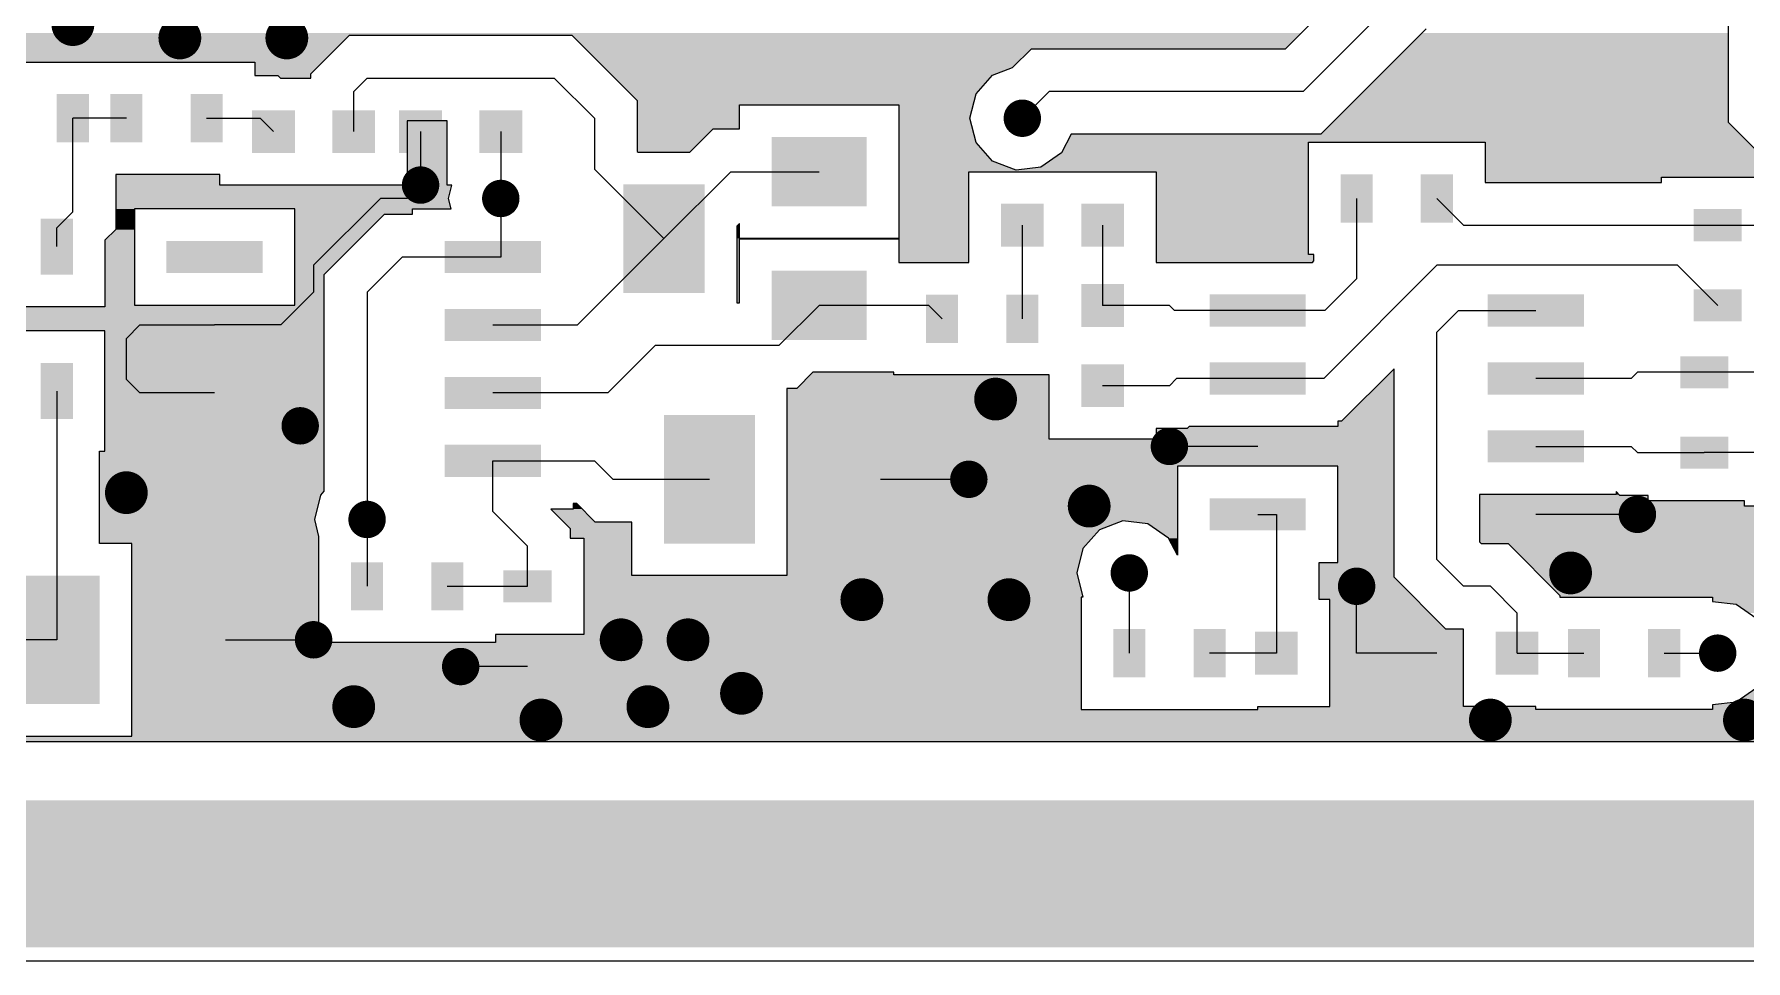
# Model space of a CAD drawing. Extents: x 295 to 953, y 10 to 290.
# Drawn here: x 731.6 to 784.4, y 85 to 113.6 of the extents above; entities that cross this region are included whole.
import ezdxf

# ---------------------------------------------------------------- set-up
doc = ezdxf.new("R2010")
doc.units = 0
doc.header["$LTSCALE"] = 5
doc.header["$MEASUREMENT"] = 0
doc.layers.get('0').update_dxf_attribs({"linetype": 'CONTINUOUS', "lineweight": 25})
doc.layers.add('16_COMP_GBR', color=1, linetype='CONTINUOUS')

msp = doc.modelspace()

# ---------------------------------------------------------------- linework, layer by layer
for points, const_width in [([(732.435, 113.875, 1), (733.095, 113.875, 1)], 0.66), ([(735.735, 113.463, 1), (736.395, 113.463, 1)], 0.66), ([(739.035, 113.463, 1), (739.695, 113.463, 1)], 0.66), ([(761.764, 110.987, 1), (762.341, 110.987, 1)], 0.577), ([(743.201, 108.925, 1), (743.779, 108.925, 1)], 0.577), ([(745.676, 108.512, 1), (746.254, 108.512, 1)], 0.577), ([(760.898, 102.325, 1), (761.558, 102.325, 1)], 0.66), ([(739.489, 101.5, 1), (740.066, 101.5, 1)], 0.577), ([(766.301, 100.865, 1), (766.879, 100.865, 1)], 0.577), ([(760.114, 99.85, 1), (760.691, 99.85, 1)], 0.577), ([(734.085, 99.438, 1), (734.745, 99.438, 1)], 0.66), ([(763.785, 99.025, 1), (764.445, 99.025, 1)], 0.66), ([(780.739, 98.769, 1), (781.316, 98.769, 1)], 0.577), ([(741.551, 98.612, 1), (742.129, 98.612, 1)], 0.577), ([(765.064, 96.962, 1), (765.641, 96.962, 1)], 0.577), ([(778.635, 96.962, 1), (779.295, 96.962, 1)], 0.66), ([(756.773, 96.138, 1), (757.433, 96.138, 1)], 0.66), ([(761.31, 96.138, 1), (761.97, 96.138, 1)], 0.66), ([(772.076, 96.55, 1), (772.654, 96.55, 1)], 0.577), ([(739.901, 94.9, 1), (740.479, 94.9, 1)], 0.577), ([(749.348, 94.9, 1), (750.008, 94.9, 1)], 0.66), ([(751.41, 94.9, 1), (752.07, 94.9, 1)], 0.66), ([(783.214, 94.488, 1), (783.791, 94.488, 1)], 0.577), ([(744.439, 94.075, 1), (745.016, 94.075, 1)], 0.577), ([(741.098, 92.838, 1), (741.758, 92.838, 1)], 0.66), ([(750.173, 92.838, 1), (750.833, 92.838, 1)], 0.66), ([(753.06, 93.25, 1), (753.72, 93.25, 1)], 0.66), ([(746.873, 92.425, 1), (747.533, 92.425, 1)], 0.66), ([(776.16, 92.425, 1), (776.82, 92.425, 1)], 0.66), ([(783.998, 92.425, 1), (784.658, 92.425, 1)], 0.66)]:
    msp.add_lwpolyline(points, format="xyb", close=True, dxfattribs=dict(const_width=const_width))
for points in [[(733.26, 111.73), (733.26, 110.245), (732.27, 111.73), (732.27, 110.245)], [(734.91, 111.73), (734.91, 110.245), (733.92, 111.73), (733.92, 110.245)], [(737.385, 111.73), (737.385, 110.245), (736.395, 111.73), (736.395, 110.245)], [(739.613, 111.235), (739.613, 109.915), (738.293, 111.235), (738.293, 109.915)], [(742.088, 111.235), (742.088, 109.915), (740.768, 111.235), (740.768, 109.915)], [(744.15, 111.235), (744.15, 109.915), (742.83, 111.235), (742.83, 109.915)], [(746.625, 111.235), (746.625, 109.915), (745.305, 111.235), (745.305, 109.915)], [(757.249, 110.406), (757.249, 108.269), (754.316, 110.406), (754.316, 108.269)], [(752.255, 108.951), (752.255, 105.599), (749.74, 108.951), (749.74, 105.599)], [(772.86, 109.255), (772.86, 107.77), (771.87, 109.255), (771.87, 107.77)], [(775.335, 109.255), (775.335, 107.77), (774.345, 109.255), (774.345, 107.77)], [(762.713, 108.348), (762.713, 107.028), (761.393, 108.348), (761.393, 107.028)], [(765.188, 108.348), (765.188, 107.028), (763.868, 108.348), (763.868, 107.028)], [(732.765, 107.894), (732.765, 106.161), (731.775, 107.894), (731.775, 106.161)], [(784.245, 108.183), (784.245, 107.193), (782.76, 108.183), (782.76, 107.193)], [(738.623, 107.201), (738.623, 106.211), (735.653, 107.201), (735.653, 106.211)], [(747.203, 107.201), (747.203, 106.211), (744.233, 107.201), (744.233, 106.211)], [(757.249, 106.281), (757.249, 104.144), (754.316, 106.281), (754.316, 104.144)], [(765.188, 105.873), (765.188, 104.553), (763.868, 105.873), (763.868, 104.553)], [(784.245, 105.708), (784.245, 104.718), (782.76, 105.708), (782.76, 104.718)], [(738.623, 105.105), (738.623, 104.115), (735.653, 105.105), (735.653, 104.115)], [(747.203, 105.105), (747.203, 104.115), (744.233, 105.105), (744.233, 104.115)], [(760.073, 105.543), (760.073, 104.058), (759.083, 105.543), (759.083, 104.058)], [(762.548, 105.543), (762.548, 104.058), (761.558, 105.543), (761.558, 104.058)], [(770.798, 105.551), (770.798, 104.561), (767.828, 105.551), (767.828, 104.561)], [(779.378, 105.551), (779.378, 104.561), (776.408, 105.551), (776.408, 104.561)], [(783.833, 103.645), (783.833, 102.655), (782.348, 103.645), (782.348, 102.655)], [(732.765, 103.439), (732.765, 101.706), (731.775, 103.439), (731.775, 101.706)], [(738.623, 103.01), (738.623, 102.02), (735.653, 103.01), (735.653, 102.02)], [(747.203, 103.01), (747.203, 102.02), (744.233, 103.01), (744.233, 102.02)], [(765.188, 103.398), (765.188, 102.078), (763.868, 103.398), (763.868, 102.078)], [(770.798, 103.455), (770.798, 102.465), (767.828, 103.455), (767.828, 102.465)], [(779.378, 103.455), (779.378, 102.465), (776.408, 103.455), (776.408, 102.465)], [(753.803, 101.83), (753.803, 97.87), (750.998, 101.83), (750.998, 97.87)], [(759.083, 101.83), (759.083, 97.87), (756.278, 101.83), (756.278, 97.87)], [(738.623, 100.914), (738.623, 99.924), (735.653, 100.914), (735.653, 99.924)], [(747.203, 100.914), (747.203, 99.924), (744.233, 100.914), (744.233, 99.924)], [(770.798, 101.36), (770.798, 100.37), (767.828, 101.36), (767.828, 100.37)], [(779.378, 101.36), (779.378, 100.37), (776.408, 101.36), (776.408, 100.37)], [(783.833, 101.17), (783.833, 100.18), (782.348, 101.17), (782.348, 100.18)], [(770.798, 99.264), (770.798, 98.274), (767.828, 99.264), (767.828, 98.274)], [(779.378, 99.264), (779.378, 98.274), (776.408, 99.264), (776.408, 98.274)], [(742.335, 97.293), (742.335, 95.808), (741.345, 97.293), (741.345, 95.808)], [(744.81, 97.293), (744.81, 95.808), (743.82, 97.293), (743.82, 95.808)], [(733.59, 96.88), (733.59, 92.92), (730.785, 96.88), (730.785, 92.92)], [(738.87, 96.88), (738.87, 92.92), (736.065, 96.88), (736.065, 92.92)], [(747.533, 97.045), (747.533, 96.055), (746.048, 97.045), (746.048, 96.055)], [(765.848, 95.23), (765.848, 93.745), (764.858, 95.23), (764.858, 93.745)], [(768.323, 95.23), (768.323, 93.745), (767.333, 95.23), (767.333, 93.745)], [(770.55, 95.148), (770.55, 93.828), (769.23, 95.148), (769.23, 93.828)], [(773.025, 95.148), (773.025, 93.828), (771.705, 95.148), (771.705, 93.828)], [(775.5, 95.148), (775.5, 93.828), (774.18, 95.148), (774.18, 93.828)], [(777.975, 95.148), (777.975, 93.828), (776.655, 95.148), (776.655, 93.828)], [(779.873, 95.23), (779.873, 93.745), (778.883, 95.23), (778.883, 93.745)], [(782.348, 95.23), (782.348, 93.745), (781.358, 95.23), (781.358, 93.745)], [(747.533, 94.57), (747.533, 93.58), (746.048, 94.57), (746.048, 93.58)]]:
    msp.add_solid(points)
at = {"layer": '16_COMP_GBR', "color": 7}
for p, q in [((770.169, 113.132), (771.87, 114.834)), ((783.833, 110.854), (783.833, 114.784)), ((770.715, 111.813), (773.19, 114.288)), ((740.108, 112.359), (741.294, 113.545)), ((741.294, 113.545), (748.161, 113.545)), ((748.161, 113.545), (750.173, 111.534)), ((774.51, 113.741), (771.261, 110.493)), ((761.746, 112.548), (762.331, 113.132)), ((762.331, 113.132), (770.169, 113.132)), ((731.28, 112.72), (738.375, 112.72)), ((738.375, 112.72), (738.375, 112.308)), ((761.135, 112.316), (761.746, 112.548)), ((738.375, 112.308), (739.086, 112.308)), ((739.086, 112.308), (739.17, 112.225)), ((739.17, 112.225), (740.108, 112.225)), ((740.108, 112.225), (740.108, 112.359)), ((741.84, 112.225), (741.428, 111.813)), ((741.84, 112.225), (747.615, 112.225)), ((748.853, 110.987), (747.615, 112.225)), ((760.624, 111.738), (761.135, 112.316)), ((741.428, 110.575), (741.428, 111.813)), ((750.173, 111.534), (750.173, 109.966)), ((760.437, 110.987), (760.624, 111.738)), ((762.053, 110.987), (762.878, 111.813)), ((770.715, 111.813), (762.878, 111.813)), ((734.415, 110.987), (732.765, 110.987)), ((732.765, 108.1), (732.765, 110.987)), ((736.89, 110.987), (738.54, 110.987)), ((738.953, 110.575), (738.54, 110.987)), ((743.078, 110.905), (743.078, 108.925)), ((744.315, 110.905), (743.078, 110.905)), ((744.315, 108.925), (744.315, 110.905)), ((748.853, 110.987), (748.853, 109.42)), ((753.326, 111.397), (758.239, 111.397)), ((753.326, 110.657), (753.326, 111.397)), ((758.239, 111.397), (758.239, 107.278)), ((760.624, 110.237), (760.437, 110.987)), ((743.49, 110.575), (743.49, 108.925)), ((745.965, 110.575), (745.965, 108.512)), ((751.798, 109.941), (752.514, 110.657)), ((752.514, 110.657), (753.326, 110.657)), ((763.564, 110.493), (763.262, 109.917)), ((771.261, 110.493), (763.564, 110.493)), ((785.514, 109.173), (783.833, 110.854)), ((750.173, 109.966), (750.199, 109.941)), ((750.199, 109.941), (751.798, 109.941)), ((761.135, 109.659), (760.624, 110.237)), ((763.262, 109.917), (762.625, 109.478)), ((770.88, 110.245), (776.325, 110.245)), ((770.88, 106.78), (770.88, 110.245)), ((776.325, 110.245), (776.325, 109.008)), ((750.998, 107.275), (748.853, 109.42)), ((750.998, 107.275), (753.06, 109.338)), ((753.06, 109.338), (755.783, 109.338)), ((760.403, 109.338), (766.178, 109.338)), ((760.403, 106.533), (760.403, 109.338)), ((761.858, 109.385), (761.135, 109.659)), ((762.625, 109.478), (761.858, 109.385)), ((766.178, 109.338), (766.178, 106.533)), ((734.085, 109.255), (734.085, 107.554)), ((737.303, 109.255), (734.085, 109.255)), ((737.303, 108.925), (737.303, 109.255)), ((743.078, 108.925), (737.303, 108.925)), ((743.49, 108.925), (743.078, 108.512)), ((744.452, 108.925), (744.315, 108.925)), ((744.35, 108.512), (744.452, 108.925)), ((776.325, 109.008), (781.77, 109.008)), ((781.77, 109.173), (785.514, 109.173)), ((781.77, 109.008), (781.77, 109.173)), ((740.19, 106.45), (742.253, 108.512)), ((743.078, 108.512), (742.253, 108.512)), ((744.431, 108.191), (744.35, 108.512)), ((745.965, 108.512), (745.965, 106.706)), ((772.365, 108.512), (772.365, 106.038)), ((774.84, 108.512), (775.665, 107.688)), ((732.765, 108.1), (732.27, 107.605)), ((734.663, 108.191), (734.663, 105.221)), ((739.613, 108.191), (734.663, 108.191)), ((739.613, 105.221), (739.613, 108.191)), ((740.52, 106.171), (742.375, 108.026)), ((742.375, 108.026), (743.243, 108.026)), ((743.243, 108.191), (744.431, 108.191)), ((743.243, 108.026), (743.243, 108.191)), ((753.326, 107.737), (753.245, 107.656)), ((753.326, 107.278), (753.326, 107.737)), ((732.27, 107.028), (732.27, 107.605)), ((734.085, 107.554), (733.755, 107.224)), ((733.755, 107.224), (733.755, 105.171)), ((750.998, 107.275), (748.333, 104.61)), ((753.245, 107.656), (753.245, 105.295)), ((758.239, 107.278), (753.326, 107.278)), ((753.326, 107.272), (758.239, 107.272)), ((753.326, 105.295), (753.326, 107.272)), ((758.239, 107.272), (758.239, 106.533)), ((762.053, 104.8), (762.053, 107.688)), ((764.528, 107.688), (764.528, 105.213)), ((775.665, 107.688), (783.503, 107.688)), ((783.503, 107.688), (785.978, 107.688)), ((741.84, 105.625), (742.921, 106.706)), ((745.718, 106.706), (742.921, 106.706)), ((745.965, 106.706), (745.718, 106.706)), ((771.045, 106.78), (770.88, 106.78)), ((771.045, 106.584), (771.045, 106.78)), ((740.19, 106.45), (740.19, 105.625)), ((740.52, 99.487), (740.52, 106.171)), ((758.239, 106.533), (759.711, 106.533)), ((759.711, 106.533), (759.713, 106.533)), ((759.713, 106.533), (760.403, 106.533)), ((766.178, 106.533), (766.838, 106.533)), ((766.838, 106.541), (771.002, 106.541)), ((766.838, 106.533), (766.838, 106.541)), ((771.002, 106.541), (771.045, 106.584)), ((771.35, 102.96), (774.84, 106.45)), ((782.265, 106.45), (774.84, 106.45)), ((783.503, 105.213), (782.265, 106.45)), ((739.175, 104.61), (740.19, 105.625)), ((741.84, 105.625), (741.84, 98.612)), ((771.383, 105.056), (772.365, 106.038)), ((733.755, 105.171), (730.785, 105.171)), ((734.663, 105.221), (739.613, 105.221)), ((753.245, 105.295), (753.326, 105.295)), ((755.783, 105.213), (754.545, 103.975)), ((759.165, 105.213), (755.783, 105.213)), ((759.578, 104.8), (759.165, 105.213)), ((766.59, 105.213), (764.528, 105.213)), ((766.59, 105.213), (766.747, 105.056)), ((734.828, 104.61), (734.415, 104.198)), ((734.828, 104.61), (737.138, 104.61)), ((739.175, 104.61), (737.138, 104.61)), ((745.718, 104.61), (748.333, 104.61)), ((769.313, 105.056), (766.747, 105.056)), ((771.383, 105.056), (769.313, 105.056)), ((775.508, 105.056), (774.84, 104.388)), ((775.508, 105.056), (777.893, 105.056)), ((733.755, 104.429), (730.785, 104.429)), ((733.755, 100.716), (733.755, 104.429)), ((734.415, 102.927), (734.415, 104.198)), ((774.84, 97.375), (774.84, 104.388)), ((749.265, 102.515), (750.725, 103.975)), ((754.545, 103.975), (750.725, 103.975)), ((755.591, 103.153), (755.093, 102.655)), ((758.093, 103.153), (755.591, 103.153)), ((758.093, 103.068), (758.093, 103.153)), ((762.878, 103.068), (758.093, 103.068)), ((762.878, 101.088), (762.878, 103.068)), ((766.59, 102.738), (766.813, 102.96)), ((769.313, 102.96), (766.813, 102.96)), ((771.35, 102.96), (769.313, 102.96)), ((773.52, 103.262), (771.896, 101.64)), ((773.52, 96.829), (773.52, 103.262)), ((780.838, 102.96), (777.893, 102.96)), ((780.838, 102.96), (781.028, 103.15)), ((783.09, 103.15), (781.028, 103.15)), ((785.978, 103.15), (783.09, 103.15)), ((732.27, 102.573), (732.27, 94.9)), ((734.415, 102.927), (734.828, 102.515)), ((737.138, 102.515), (734.828, 102.515)), ((749.265, 102.515), (745.718, 102.515)), ((754.793, 102.655), (754.793, 96.88)), ((755.093, 102.655), (754.793, 102.655)), ((766.59, 102.738), (764.528, 102.738)), ((766.178, 101.418), (766.178, 101.088)), ((767.136, 101.418), (766.178, 101.418)), ((767.196, 101.475), (767.136, 101.418)), ((771.788, 101.475), (767.196, 101.475)), ((771.788, 101.64), (771.788, 101.475)), ((771.896, 101.64), (771.788, 101.64)), ((766.178, 101.088), (762.878, 101.088)), ((769.313, 100.865), (766.59, 100.865)), ((777.893, 100.865), (780.838, 100.865)), ((781.028, 100.675), (780.838, 100.865)), ((733.59, 100.716), (733.755, 100.716)), ((733.59, 97.87), (733.59, 100.716)), ((745.718, 100.419), (748.853, 100.419)), ((745.718, 98.86), (745.718, 100.419)), ((749.422, 99.85), (748.853, 100.419)), ((781.028, 100.675), (783.09, 100.675)), ((785.978, 100.675), (783.09, 100.675)), ((749.422, 99.85), (752.4, 99.85)), ((757.68, 99.85), (760.403, 99.85)), ((766.838, 100.254), (766.838, 97.507)), ((771.788, 100.254), (766.838, 100.254)), ((771.788, 97.284), (771.788, 100.254)), ((740.225, 98.612), (740.411, 99.363)), ((740.411, 99.363), (740.52, 99.487)), ((776.16, 99.38), (776.16, 97.921)), ((780.368, 99.38), (776.16, 99.38)), ((780.368, 99.469), (780.368, 99.38)), ((780.481, 99.355), (780.368, 99.469)), ((781.358, 99.355), (780.481, 99.355)), ((781.358, 99.19), (781.358, 99.355)), ((745.718, 98.86), (746.79, 97.788)), ((747.511, 98.934), (748.11, 98.334)), ((748.193, 98.934), (747.511, 98.934)), ((748.193, 99.099), (748.193, 98.934)), ((748.306, 99.099), (748.193, 99.099)), ((748.876, 98.53), (748.306, 99.099)), ((769.313, 98.769), (769.89, 98.769)), ((769.89, 98.769), (769.89, 94.488)), ((781.028, 98.769), (777.893, 98.769)), ((784.328, 99.19), (781.358, 99.19)), ((784.328, 99.025), (784.328, 99.19)), ((787.958, 99.025), (784.328, 99.025)), ((740.355, 98.086), (740.225, 98.612)), ((741.84, 98.612), (741.84, 96.55)), ((748.11, 98.334), (748.11, 98.035)), ((750.008, 98.53), (748.876, 98.53)), ((750.008, 96.88), (750.008, 98.53)), ((764.435, 98.291), (763.924, 97.713)), ((765.158, 98.566), (764.435, 98.291)), ((765.925, 98.472), (765.158, 98.566)), ((766.562, 98.033), (765.925, 98.472)), ((734.58, 97.87), (733.59, 97.87)), ((734.58, 91.93), (734.58, 97.87)), ((740.355, 94.818), (740.355, 98.086)), ((746.79, 96.55), (746.79, 97.788)), ((748.11, 98.035), (748.523, 98.035)), ((748.523, 98.035), (748.523, 95.065)), ((763.924, 97.713), (763.737, 96.962)), ((766.838, 97.507), (766.562, 98.033)), ((776.16, 97.921), (776.211, 97.87)), ((776.211, 97.87), (777.036, 97.87)), ((777.036, 97.87), (778.635, 96.271)), ((771.21, 97.284), (771.788, 97.284)), ((771.21, 96.138), (771.21, 97.284)), ((774.84, 97.375), (775.665, 96.55)), ((754.793, 96.88), (750.008, 96.88)), ((763.737, 96.962), (763.92, 96.22)), ((765.353, 96.962), (765.353, 94.488)), ((775.119, 95.23), (773.52, 96.829)), ((744.315, 96.55), (746.79, 96.55)), ((763.868, 96.22), (763.868, 92.755)), ((763.92, 96.22), (763.868, 96.22)), ((771.54, 96.138), (771.21, 96.138)), ((771.54, 92.838), (771.54, 96.138)), ((772.365, 94.488), (772.365, 96.55)), ((776.49, 96.55), (775.665, 96.55)), ((776.49, 96.55), (777.315, 95.725)), ((778.635, 96.271), (778.635, 96.22)), ((778.635, 96.22), (783.338, 96.22)), ((783.338, 96.22), (783.338, 96.086)), ((777.315, 94.488), (777.315, 95.725)), ((783.338, 96.086), (784.075, 95.997)), ((784.075, 95.997), (784.712, 95.558)), ((745.8, 95.065), (745.8, 94.818)), ((748.523, 95.065), (745.8, 95.065)), ((775.665, 95.23), (775.119, 95.23)), ((775.665, 92.838), (775.665, 95.23)), ((732.188, 94.9), (723.278, 94.9)), ((732.27, 94.9), (732.188, 94.9)), ((737.468, 94.9), (740.19, 94.9)), ((745.8, 94.818), (740.355, 94.818)), ((746.79, 94.075), (744.728, 94.075)), ((769.89, 94.488), (767.828, 94.488)), ((774.84, 94.488), (772.365, 94.488)), ((777.315, 94.488), (779.378, 94.488)), ((781.853, 94.488), (783.503, 94.488)), ((784.075, 92.978), (783.338, 92.889)), ((784.712, 93.417), (784.075, 92.978)), ((763.868, 92.755), (769.313, 92.755)), ((769.313, 92.838), (771.54, 92.838)), ((769.313, 92.755), (769.313, 92.838)), ((777.893, 92.838), (775.665, 92.838)), ((777.893, 92.755), (777.893, 92.838)), ((783.338, 92.755), (777.893, 92.755)), ((783.338, 92.889), (783.338, 92.755)), ((729.795, 91.93), (734.58, 91.93)), ((629.897, 91.765), (801.271, 91.765)), ((505.478, 85), (865.178, 85))]:
    msp.add_line(p, q, dxfattribs=at)
for points in [[(724.992, 113.545), (724.926, 113.611), (770.581, 113.545), (770.647, 113.611)], [(725.096, 113.441), (724.992, 113.545), (741.19, 113.441), (741.294, 113.545)], [(724.992, 113.545), (724.992, 113.545), (741.294, 113.545), (748.161, 113.545)], [(748.574, 113.132), (748.161, 113.545), (770.169, 113.132), (770.581, 113.545)], [(771.623, 110.854), (774.38, 113.611), (783.833, 110.854), (783.833, 113.611)], [(725.395, 112.72), (725.096, 113.441), (740.469, 112.72), (741.19, 113.441)], [(748.574, 113.132), (748.574, 113.132), (762.331, 113.132), (770.169, 113.132)], [(749.158, 112.548), (748.574, 113.132), (761.746, 112.548), (762.331, 113.132)], [(725.395, 112.72), (725.395, 112.72), (731.28, 112.72), (738.375, 112.72)], [(738.375, 112.359), (738.375, 112.72), (740.108, 112.359), (740.469, 112.72)], [(749.39, 112.316), (749.158, 112.548), (761.135, 112.316), (761.746, 112.548)], [(738.375, 112.308), (738.375, 112.359), (740.108, 112.308), (740.108, 112.359)], [(739.17, 112.225), (739.086, 112.308), (740.108, 112.225), (740.108, 112.308)], [(749.968, 111.738), (749.39, 112.316), (760.624, 111.738), (761.135, 112.316)], [(750.173, 111.534), (749.968, 111.738), (760.573, 111.534), (760.624, 111.738)], [(750.173, 111.397), (750.173, 111.534), (760.539, 111.397), (760.573, 111.534)], [(743.078, 108.925), (743.078, 110.905), (744.315, 108.925), (744.315, 110.905)], [(743.078, 110.905), (743.078, 110.905), (744.315, 110.905), (743.078, 110.905)], [(750.173, 110.657), (750.173, 111.397), (753.326, 110.657), (753.326, 111.397)], [(750.173, 111.397), (750.173, 111.397), (753.326, 111.397), (758.239, 111.397)], [(758.239, 110.987), (758.239, 111.397), (760.437, 110.987), (760.539, 111.397)], [(758.239, 110.237), (758.239, 110.987), (760.624, 110.237), (760.437, 110.987)], [(750.173, 110.657), (750.173, 110.657), (752.514, 110.657), (753.326, 110.657)], [(750.173, 109.966), (750.173, 110.657), (751.823, 109.966), (752.514, 110.657)], [(763.434, 110.245), (763.564, 110.493), (784.441, 110.245), (784.194, 110.493)], [(771.261, 110.493), (771.623, 110.854), (784.194, 110.493), (783.833, 110.854)], [(750.199, 109.941), (750.173, 109.966), (751.798, 109.941), (751.823, 109.966)], [(758.239, 109.659), (758.239, 110.237), (761.135, 109.659), (760.624, 110.237)], [(762.625, 109.478), (763.262, 109.917), (770.88, 109.478), (770.88, 109.917)], [(763.262, 109.917), (763.434, 110.245), (770.88, 109.917), (770.88, 110.245)], [(763.434, 110.245), (763.434, 110.245), (770.88, 110.245), (776.325, 110.245)], [(776.325, 109.173), (776.325, 110.245), (785.514, 109.173), (784.441, 110.245)], [(758.239, 109.385), (758.239, 109.659), (761.858, 109.385), (761.135, 109.659)], [(758.239, 109.338), (758.239, 109.385), (770.88, 109.338), (770.88, 109.385)], [(758.239, 109.337), (758.239, 109.338), (760.403, 109.337), (766.178, 109.338)], [(758.239, 107.278), (758.239, 109.337), (760.403, 107.278), (760.403, 109.337)], [(761.858, 109.385), (762.625, 109.478), (770.88, 109.385), (770.88, 109.478)], [(766.178, 106.78), (766.178, 109.338), (770.88, 106.78), (770.88, 109.338)], [(734.085, 108.925), (734.085, 109.255), (737.303, 108.925), (737.303, 109.255)], [(734.085, 109.255), (734.085, 109.255), (737.303, 109.255), (734.085, 109.255)], [(734.085, 108.512), (734.085, 108.925), (744.35, 108.512), (744.452, 108.925)], [(734.085, 108.925), (734.085, 108.925), (744.452, 108.925), (744.42, 108.925)], [(734.085, 108.925), (734.085, 108.925), (739.613, 108.925), (737.303, 108.925)], [(739.613, 108.925), (741.263, 108.925), (744.42, 108.925), (744.315, 108.925)], [(776.325, 109.172), (776.325, 109.173), (781.77, 109.172), (785.514, 109.173)], [(776.325, 109.008), (776.325, 109.172), (781.77, 109.008), (781.77, 109.172)], [(734.085, 108.191), (734.085, 108.512), (744.431, 108.191), (744.35, 108.512)], [(734.085, 107.554), (734.085, 108.191), (734.663, 107.554), (734.663, 108.191)], [(734.085, 108.191), (734.085, 108.191), (734.663, 108.191), (739.613, 108.191)], [(739.613, 108.026), (739.613, 108.191), (743.243, 108.026), (743.243, 108.191)], [(739.613, 108.191), (739.613, 108.191), (743.243, 108.191), (744.431, 108.191)], [(739.613, 106.171), (739.613, 108.026), (740.52, 106.171), (742.375, 108.026)], [(739.613, 108.026), (739.613, 108.026), (742.375, 108.026), (743.243, 108.026)], [(753.245, 107.656), (753.326, 107.737), (753.326, 107.656), (753.326, 107.737)], [(733.755, 107.224), (734.085, 107.554), (734.663, 107.224), (734.663, 107.554)], [(733.755, 105.221), (733.755, 107.224), (734.663, 105.221), (734.663, 107.224)], [(753.245, 107.278), (753.245, 107.656), (753.326, 107.278), (753.326, 107.656)], [(753.245, 107.272), (753.245, 107.278), (760.403, 107.272), (760.403, 107.278)], [(753.245, 105.295), (753.245, 107.272), (753.326, 105.295), (753.326, 107.272)], [(753.245, 107.272), (753.245, 107.272), (753.326, 107.272), (758.239, 107.272)], [(758.239, 106.533), (758.239, 107.272), (760.403, 106.533), (760.403, 107.272)], [(766.178, 106.584), (766.178, 106.78), (771.045, 106.584), (771.045, 106.78)], [(766.178, 106.78), (766.178, 106.78), (771.045, 106.78), (770.88, 106.78)], [(739.613, 105.221), (739.613, 106.171), (740.52, 105.221), (740.52, 106.171)], [(766.178, 106.541), (766.178, 106.584), (771.002, 106.541), (771.045, 106.584)], [(766.178, 106.533), (766.178, 106.541), (766.837, 106.533), (766.838, 106.541)], [(766.178, 106.541), (766.178, 106.541), (766.838, 106.541), (771.002, 106.541)], [(728.775, 104.8), (729.147, 105.171), (740.52, 104.8), (740.52, 105.171)], [(733.755, 105.171), (733.755, 105.221), (740.52, 105.171), (740.52, 105.221)], [(729.147, 104.429), (728.775, 104.8), (740.52, 104.429), (740.52, 104.8)], [(730.62, 104.429), (730.62, 104.429), (730.785, 104.429), (733.755, 104.429)], [(733.755, 100.716), (733.755, 104.429), (740.52, 100.716), (740.52, 104.429)], [(755.093, 102.655), (755.505, 103.067), (762.878, 102.655), (762.878, 103.067)], [(755.505, 103.068), (755.591, 103.153), (758.093, 103.068), (758.093, 103.153)], [(755.505, 103.067), (755.505, 103.068), (762.878, 103.067), (758.093, 103.068)], [(755.591, 103.153), (755.591, 103.153), (758.093, 103.153), (755.591, 103.153)], [(771.896, 101.64), (773.52, 103.262), (773.52, 101.64), (773.52, 103.262)], [(754.793, 101.088), (754.793, 102.655), (762.878, 101.088), (762.878, 102.655)], [(766.178, 101.088), (766.178, 101.418), (773.52, 101.088), (773.52, 101.418)], [(767.136, 101.418), (767.196, 101.475), (773.52, 101.418), (773.52, 101.475)], [(771.788, 101.475), (771.788, 101.64), (773.52, 101.475), (773.52, 101.64)], [(754.793, 100.254), (754.793, 101.088), (773.52, 100.254), (773.52, 101.088)], [(733.59, 99.487), (733.59, 100.716), (740.52, 99.487), (740.52, 100.716)], [(754.793, 98.566), (754.793, 100.254), (766.837, 98.566), (766.838, 100.254)], [(754.793, 100.254), (754.793, 100.254), (766.838, 100.254), (771.788, 100.254)], [(771.788, 97.284), (771.788, 100.254), (773.52, 97.284), (773.52, 100.254)], [(733.59, 99.363), (733.59, 99.487), (740.411, 99.363), (740.52, 99.487)], [(733.59, 98.612), (733.59, 99.363), (740.225, 98.612), (740.411, 99.363)], [(776.16, 99.355), (776.16, 99.38), (780.481, 99.355), (780.457, 99.38)], [(776.16, 99.19), (776.16, 99.355), (781.358, 99.19), (781.358, 99.355)], [(776.16, 99.355), (776.16, 99.355), (781.358, 99.355), (780.481, 99.355)], [(780.368, 99.38), (780.368, 99.469), (780.457, 99.38), (780.368, 99.469)], [(747.914, 98.53), (747.511, 98.934), (748.876, 98.53), (748.471, 98.934)], [(748.193, 98.934), (748.193, 99.099), (748.471, 98.934), (748.306, 99.099)], [(748.193, 99.099), (748.193, 99.099), (748.306, 99.099), (748.193, 99.099)], [(776.16, 99.025), (776.16, 99.19), (784.328, 99.025), (784.328, 99.19)], [(776.16, 99.19), (776.16, 99.19), (784.328, 99.19), (781.358, 99.19)], [(776.16, 97.921), (776.16, 99.025), (787.958, 97.921), (787.958, 99.025)], [(776.16, 99.025), (776.16, 99.025), (787.958, 99.025), (784.328, 99.025)], [(733.59, 98.086), (733.59, 98.612), (740.355, 98.086), (740.225, 98.612)], [(748.11, 98.334), (747.914, 98.53), (750.008, 98.334), (750.008, 98.53)], [(747.914, 98.53), (747.914, 98.53), (750.008, 98.53), (748.876, 98.53)], [(748.11, 98.035), (748.11, 98.334), (750.008, 98.035), (750.008, 98.334)], [(754.793, 98.291), (754.793, 98.566), (764.435, 98.291), (765.158, 98.566)], [(754.793, 97.713), (754.793, 98.291), (763.924, 97.713), (764.435, 98.291)], [(765.925, 98.472), (765.158, 98.566), (766.837, 98.472), (766.837, 98.566)], [(766.562, 98.033), (765.925, 98.472), (766.837, 98.033), (766.837, 98.472)], [(733.59, 97.87), (733.59, 98.086), (740.355, 97.87), (740.355, 98.086)], [(734.58, 94.818), (734.58, 97.87), (740.355, 94.818), (740.355, 97.87)], [(748.523, 96.88), (748.523, 98.035), (750.008, 96.88), (750.008, 98.035)], [(754.793, 96.962), (754.793, 97.713), (763.737, 96.962), (763.924, 97.713)], [(766.837, 97.507), (766.562, 98.033), (766.837, 97.507), (766.837, 98.033)], [(776.211, 97.87), (776.16, 97.921), (787.958, 97.87), (787.958, 97.921)], [(777.577, 97.329), (777.036, 97.87), (787.958, 97.329), (787.958, 97.87)], [(771.21, 96.829), (771.21, 97.284), (773.52, 96.829), (773.52, 97.284)], [(777.853, 97.053), (777.577, 97.329), (786.71, 97.053), (787.433, 97.329)], [(748.523, 96.22), (748.523, 96.88), (763.92, 96.22), (763.758, 96.88)], [(754.793, 96.88), (754.793, 96.962), (763.758, 96.88), (763.737, 96.962)], [(771.21, 96.138), (771.21, 96.829), (774.211, 96.138), (773.52, 96.829)], [(778.43, 96.476), (777.853, 97.053), (786.199, 96.476), (786.71, 97.053)], [(748.523, 95.065), (748.523, 96.22), (763.868, 95.065), (763.868, 96.22)], [(748.523, 96.22), (748.523, 96.22), (763.868, 96.22), (763.92, 96.22)], [(771.54, 95.23), (771.54, 96.138), (775.119, 95.23), (774.211, 96.138)], [(778.635, 96.271), (778.43, 96.476), (786.148, 96.271), (786.199, 96.476)], [(778.635, 96.22), (778.635, 96.271), (786.135, 96.22), (786.148, 96.271)], [(783.338, 96.086), (783.338, 96.22), (786.102, 96.086), (786.135, 96.22)], [(784.075, 95.997), (783.338, 96.086), (786.08, 95.997), (786.102, 96.086)], [(784.47, 95.725), (784.075, 95.997), (786.012, 95.725), (786.08, 95.997)], [(745.8, 94.818), (745.8, 95.065), (763.868, 94.818), (763.868, 95.065)], [(771.54, 92.838), (771.54, 95.23), (775.665, 92.838), (775.665, 95.23)], [(771.54, 95.23), (771.54, 95.23), (775.665, 95.23), (775.119, 95.23)], [(734.58, 92.755), (734.58, 94.818), (763.868, 92.755), (763.868, 94.818)], [(783.338, 92.889), (784.075, 92.978), (795.053, 92.889), (795.053, 92.978)], [(784.075, 92.978), (784.712, 93.417), (795.053, 92.978), (795.053, 93.417)], [(734.58, 92.491), (734.58, 92.755), (795.053, 92.491), (795.053, 92.755)], [(734.58, 91.93), (734.58, 92.491), (801.106, 91.93), (800.545, 92.491)], [(769.313, 92.837), (769.313, 92.838), (777.893, 92.837), (775.665, 92.838)], [(769.313, 92.755), (769.313, 92.837), (777.893, 92.755), (777.893, 92.837)], [(783.338, 92.755), (783.338, 92.889), (795.053, 92.755), (795.053, 92.889)], [(629.898, 91.765), (630.062, 91.93), (801.271, 91.765), (801.106, 91.93)], [(505.89, 88.465), (505.89, 89.95), (868.065, 88.465), (868.065, 89.95)], [(505.89, 89.95), (505.89, 89.95), (868.065, 89.95), (517.028, 89.95)], [(505.89, 85.825), (505.89, 88.465), (865.425, 85.825), (868.065, 88.465)], [(506.303, 85.413), (505.89, 85.825), (865.013, 85.413), (865.425, 85.825)]]:
    msp.add_solid(points, dxfattribs=at)

doc.saveas('drawing.dxf')
